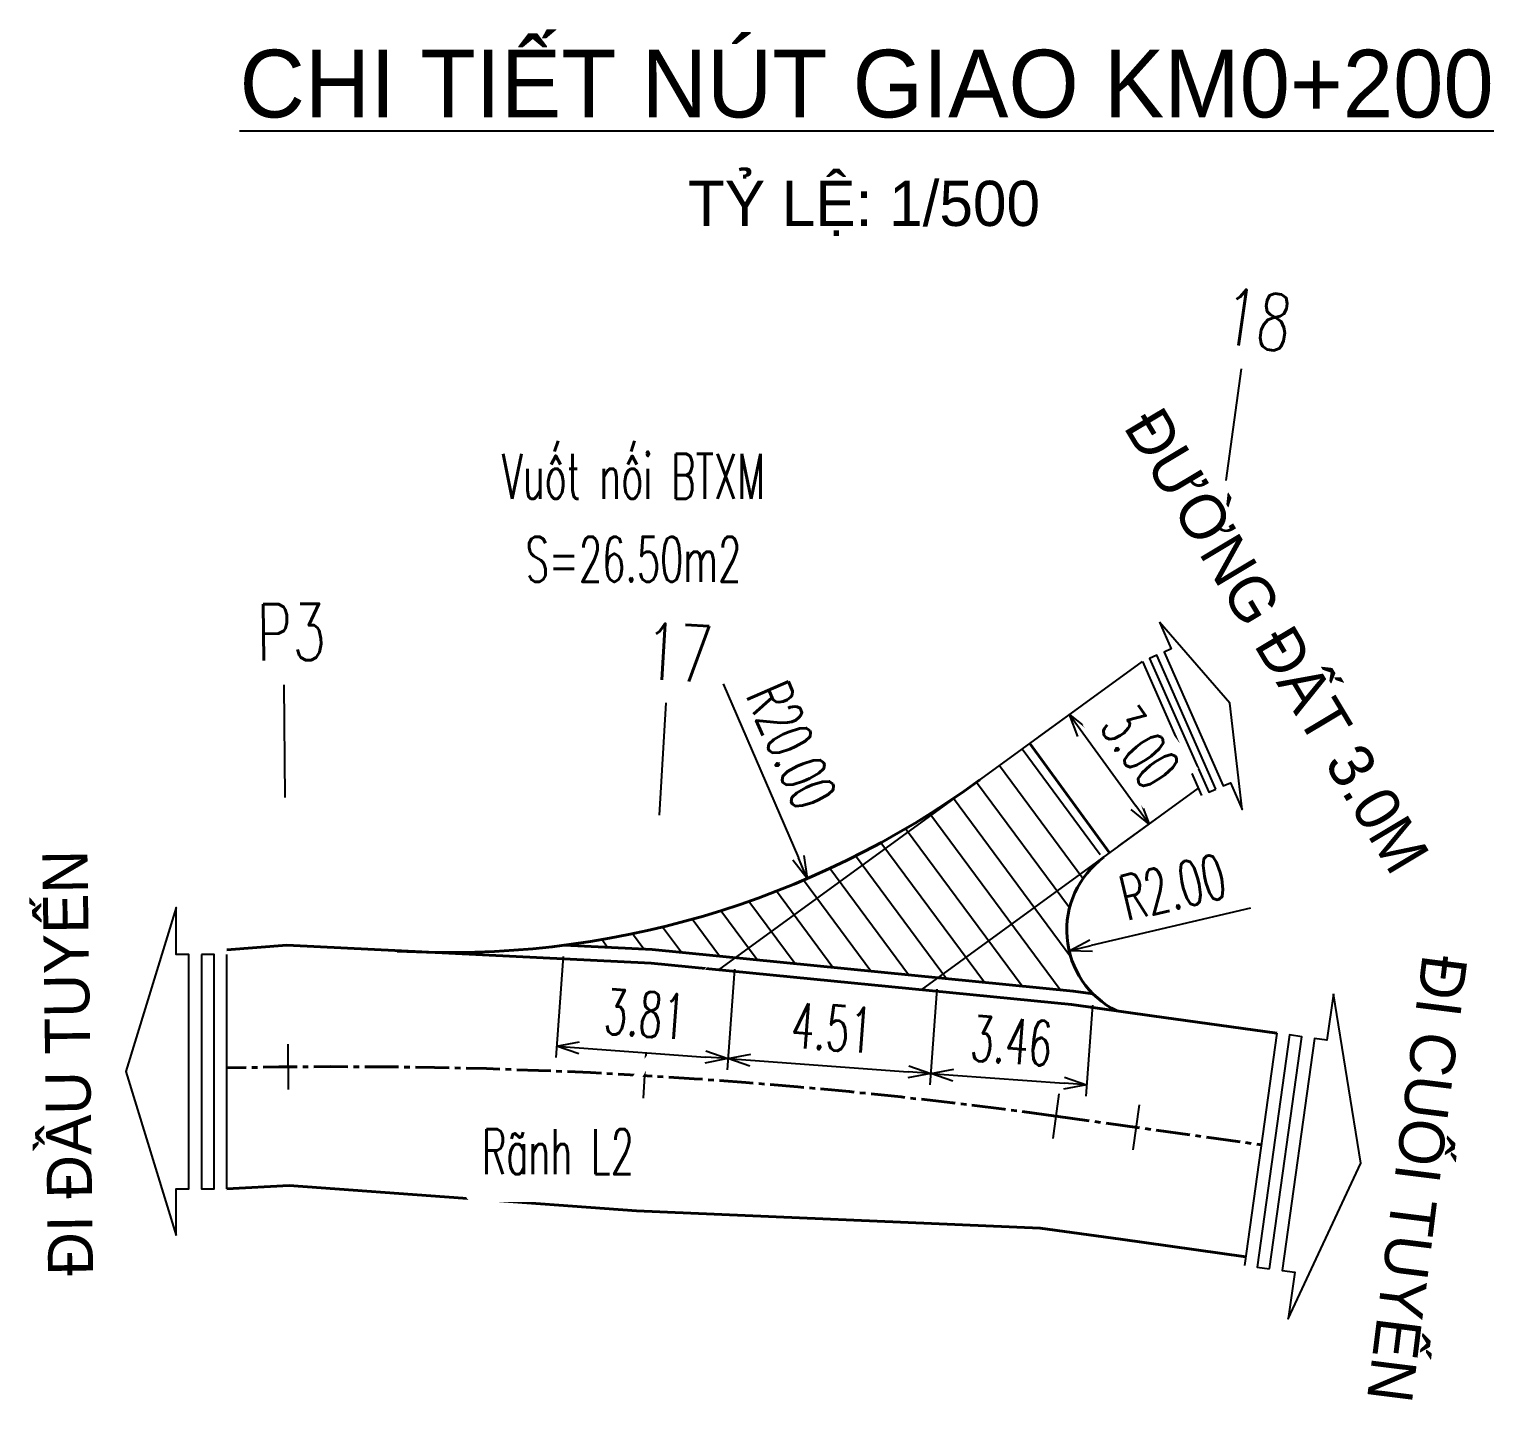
# Model space of a CAD drawing. Header units: centimetres. Extents: x 556321 to 560034, y 1839250 to 1840516.
# Drawn here: x 556590.14 to 556622.61, y 1839487.88 to 1839518.25 of the extents above; entities that cross this region are included whole.
import ezdxf
from ezdxf.enums import TextEntityAlignment as Align

# ---------------------------------------------------------------- set-up
doc = ezdxf.new("R2010")
doc.units = ezdxf.units.CM
doc.header["$MEASUREMENT"] = 0
doc.set_wipeout_variables(frame=1)
doc.linetypes.add('CENTER2', pattern=[1.125, 0.75, -0.125, 0.125, -0.125])
for name, color, linetype in [('CD', 6, 'Continuous'), ('giaothong-leduong', 7, 'Continuous'), ('sh(bs)', 31, 'Continuous'), ('SH1', 4, 'Continuous'), ('TEN', 7, 'Continuous'), ('ThongSoTuyen_TuyenPDP', 7, 'Continuous'), ('TUYEN', 7, 'Continuous'), ('vuot', 7, 'Continuous')]:
    doc.layers.add(name, color=color, linetype=linetype)
doc.styles.add('2D', font='vnsimple.shx', dxfattribs={"width": 0.6})
doc.styles.add('Khung ten', font='VHAVANB_3.TTF')
doc.styles.get("Standard").update_dxf_attribs({"font": 'Vnsimple.shx', "width": 0.7, "height": 2})
doc.dimstyles.new('D500', dxfattribs={"dimtxt": 1, "dimasz": 0.5, "dimexe": 0.25, "dimexo": 0.25, "dimgap": 0.35, "dimtad": 1, "dimzin": 0, "dimdsep": 46, "dimtxsty": '2D', "dimblk": 'OPEN30', "dimcen": 0, "dimdle": 0.7, "dimclrd": 7, "dimclre": 7, "dimclrt": 3, "dimaunit": 1, "dimadec": 3, "dimazin": 2, "dimtfac": 0.3478260869565218, "dimtix": 1, "dimtofl": 0, "dimtmove": 0, "dimatfit": 3, "dimldrblk": 'OPEN30', "dimfxl": 0, "dimtolj": 1, "dimtzin": 0, "dimarcsym": 0})

# ---------------------------------------------------------------- blocks, each defined once
blk = doc.blocks.new('A$C50875B7A')
at = {"layer": 'giaothong-leduong', "linetype": 'Continuous'}
blk.add_line((-1.323758624494076e-06, 26.84161570714787), (12.61659001570661, 1.845183502417058), dxfattribs=at)
blk.add_lwpolyline([(3.725700207985938, 34.99500543926843), (6.249018475878984, 29.99571899836883), (4.686763526056893, 29.20719317556359), (17.30335486552212, 4.21076097083278), (18.86560981546063, 4.999286793638021), (21.38892808347009, 3.527384251356125e-07), (18.80633394536562, 20.65160618722439)], close=True, dxfattribs=at)
at = {"layer": 'giaothong-leduong'}
blk.add_lwpolyline([(15.74109991570003, 3.422235148027539), (3.124508576001972, 28.41866735299118), (1.562253626179881, 27.63014152995311), (14.17884496564511, 2.633709325222299)], close=True, dxfattribs=at)
blk = doc.blocks.new('_Open30')
at = {"color": 0, "linetype": 'ByBlock', "lineweight": -2}
for p, q in [((-1, 0.26794919), (0, 0)), ((0, 0), (-1, -0.26794919)), ((0, 0), (-1, 0))]:
    blk.add_line(p, q, dxfattribs=at)
blk = doc.blocks.new('*D117')
at = {"layer": 'Defpoints', "color": 0, "lineweight": -2, "transparency": 16777216}
for p in [(556599.4573966844, 1839517.789379255, 411.989), (556607.3923693402, 1839499.430833318, 411.989)]:
    blk.add_point(p, dxfattribs=at)
at = {"layer": 'vuot', "color": 7, "lineweight": -2, "transparency": 16777216}
blk.add_line((556605.5276507656, 1839503.745091614), (556607.1939950237, 1839499.889796966), dxfattribs=at)
at = {"layer": 'vuot', "color": 7, "lineweight": -2, "transparency": 16777216, "xscale": 0.5, "yscale": 0.5, "zscale": 0.5, "rotation": 293.3750765226343}
blk.add_blockref('_Open30', (556607.3923693402, 1839499.430833318), dxfattribs=at)
at = {"layer": 'vuot', "color": 3, "lineweight": -2, "transparency": 16777216, "insert": (556607.041873939, 1839502.384162453), "char_height": 1, "attachment_point": 5, "rotation": 293.3750765226343, "style": '2D', "bg_fill": 3, "box_fill_scale": 1.25, "bg_fill_color": 256, "bg_fill_true_color": 13158600, "bg_fill_transparency": 0}
blk.add_mtext('\\A1;R20.00', dxfattribs=at)
blk = doc.blocks.new('*D118')
at = {"layer": 'Defpoints', "color": 0, "lineweight": -2, "transparency": 16777216}
blk.add_point((556613.1977474462, 1839497.82895759, 411.989), dxfattribs=at)
at = {"layer": 'vuot', "color": 7, "lineweight": -2, "transparency": 16777216}
blk.add_line((556617.2170709468, 1839498.772430238), (556613.6845167283, 1839497.943218983), dxfattribs=at)
at = {"layer": 'vuot', "color": 7, "lineweight": -2, "transparency": 16777216, "xscale": 0.4999999999999999, "yscale": 0.4999999999999999, "zscale": 0.4999999999999999, "rotation": 193.2101176223765}
blk.add_blockref('_Open30', (556613.1977474462, 1839497.82895759), dxfattribs=at)
at = {"layer": 'vuot', "color": 3, "lineweight": -2, "transparency": 16777216, "insert": (556615.4999341099, 1839499.242463087), "char_height": 1, "attachment_point": 5, "rotation": 13.210117622376446, "style": '2D', "bg_fill": 3, "box_fill_scale": 1.25, "bg_fill_color": 256, "bg_fill_true_color": 13158600, "bg_fill_transparency": 0}
blk.add_mtext('\\A1;R2.00', dxfattribs=at)
at = {"layer": 'Defpoints', "color": 0, "lineweight": -2, "transparency": 16777216}
blk.add_point((556615.1448245742, 1839498.286003164, 411.989), dxfattribs=at)
blk = doc.blocks.new('*D120')
at = {"layer": 'Defpoints', "color": 0, "lineweight": -2, "transparency": 16777216}
for p in [(556612.3261437009, 1839502.423087561, 411.989), (556614.972436773, 1839500.638216683), (556614.0907385169, 1839499.99693729, 411.989)]:
    blk.add_point(p, dxfattribs=at)
at = {"layer": 'vuot', "color": 7, "lineweight": -2, "transparency": 16777216}
for p, q in [((556612.5283228899, 1839502.570137129), (556613.4100211461, 1839503.211416522)), ((556613.501941093, 1839502.660008575), (556614.678337637, 1839501.042575061)), ((556614.292917706, 1839500.143986858), (556615.1746159621, 1839500.785266251))]:
    blk.add_line(p, q, dxfattribs=at)
at = {"layer": 'vuot', "color": 7, "lineweight": -2, "transparency": 16777216, "xscale": 0.5, "yscale": 0.5, "zscale": 0.5}
for p, rotation in [((556613.207841957, 1839503.064366953), 126.0292560952485), ((556614.972436773, 1839500.638216683), 306.0292560952486)]:
    blk.add_blockref('_Open30', p, dxfattribs=dict(at, rotation=rotation))
at = {"layer": 'vuot', "color": 3, "lineweight": -2, "transparency": 16777216, "insert": (556614.7775486084, 1839502.35126035), "char_height": 1, "attachment_point": 5, "rotation": 306.0292560952485, "style": '2D', "bg_fill": 3, "box_fill_scale": 1.25, "bg_fill_color": 256, "bg_fill_true_color": 13158600, "bg_fill_transparency": 0}
blk.add_mtext('\\A1;3.00', dxfattribs=at)
blk = doc.blocks.new('*D121')
at = {"layer": 'Defpoints', "color": 0, "lineweight": -2, "transparency": 16777216}
for p in [(556601.9973567429, 1839497.951319802, 411.989), (556605.7956741893, 1839497.673327092, 411.989), (556605.6320739442, 1839495.437996297)]:
    blk.add_point(p, dxfattribs=at)
at = {"layer": 'vuot', "color": 7, "lineweight": -2, "transparency": 16777216}
for p, q in [((556601.9791084558, 1839497.701986691), (556601.8155082106, 1839495.466655896)), ((556605.7774259023, 1839497.423993981), (556605.6138256572, 1839495.188663186)), ((556602.3324227188, 1839495.679492433), (556605.1334077232, 1839495.474492871))]:
    blk.add_line(p, q, dxfattribs=at)
at = {"layer": 'vuot', "color": 7, "lineweight": -2, "transparency": 16777216, "xscale": 0.5, "yscale": 0.5, "zscale": 0.5}
for p, rotation in [((556601.8337564977, 1839495.715989007), 175.814077947952), ((556605.6320739442, 1839495.437996297), 355.814077947952)]:
    blk.add_blockref('_Open30', p, dxfattribs=dict(at, rotation=rotation))
at = {"layer": 'vuot', "color": 3, "lineweight": -2, "transparency": 16777216, "insert": (556603.7949593969, 1839496.424725228), "char_height": 1, "attachment_point": 5, "rotation": 355.814077947952, "style": '2D', "bg_fill": 3, "box_fill_scale": 1.25, "bg_fill_color": 256, "bg_fill_true_color": 13158600, "bg_fill_transparency": 0}
blk.add_mtext('\\A1;3.81', dxfattribs=at)
blk = doc.blocks.new('*D122')
at = {"layer": 'Defpoints', "color": 0, "lineweight": -2, "transparency": 16777216}
for p in [(556605.7956741895, 1839497.673327092, 411.989), (556610.2861648207, 1839497.229783457, 411.989), (556610.1309285252, 1839495.108732407)]:
    blk.add_point(p, dxfattribs=at)
at = {"layer": 'vuot', "color": 7, "lineweight": -2, "transparency": 16777216}
for p, q in [((556605.7774259024, 1839497.423993981), (556605.6138256573, 1839495.188663187)), ((556610.2679165336, 1839496.980450346), (556610.1126802382, 1839494.859399297)), ((556606.1307401655, 1839495.401499723), (556609.6322623041, 1839495.145228982))]:
    blk.add_line(p, q, dxfattribs=at)
at = {"layer": 'vuot', "color": 7, "lineweight": -2, "transparency": 16777216, "xscale": 0.5, "yscale": 0.5, "zscale": 0.5}
for p, rotation in [((556605.6320739443, 1839495.437996297), 175.8140779479521), ((556610.1309285252, 1839495.108732407), 355.8140779479521)]:
    blk.add_blockref('_Open30', p, dxfattribs=dict(at, rotation=rotation))
at = {"layer": 'vuot', "color": 3, "lineweight": -2, "transparency": 16777216, "insert": (556607.9435454108, 1839496.121096928), "char_height": 1, "attachment_point": 5, "rotation": 355.81407794795206, "style": '2D', "bg_fill": 3, "box_fill_scale": 1.25, "bg_fill_color": 256, "bg_fill_true_color": 13158600, "bg_fill_transparency": 0}
blk.add_mtext('\\A1;4.51', dxfattribs=at)
blk = doc.blocks.new('*D123')
at = {"layer": 'Defpoints', "color": 0, "lineweight": -2, "transparency": 16777216}
for p in [(556610.2861648207, 1839497.229783457, 411.989), (556613.7309596147, 1839496.871441084, 413.94), (556613.5834562175, 1839494.85604749)]:
    blk.add_point(p, dxfattribs=at)
at = {"layer": 'vuot', "color": 7, "lineweight": -2, "transparency": 16777216}
for p, q in [((556610.2679165336, 1839496.980450346), (556610.1126802382, 1839494.859399297)), ((556613.7127113276, 1839496.622107974), (556613.5652079305, 1839494.60671438)), ((556610.6295947463, 1839495.072235833), (556613.0847899964, 1839494.892544064))]:
    blk.add_line(p, q, dxfattribs=at)
at = {"layer": 'vuot', "color": 7, "lineweight": -2, "transparency": 16777216, "xscale": 0.5, "yscale": 0.5, "zscale": 0.5}
for p, rotation in [((556610.1309285252, 1839495.108732407), 175.8140779479521), ((556613.5834562175, 1839494.85604749), 355.8140779479521)]:
    blk.add_blockref('_Open30', p, dxfattribs=dict(at, rotation=rotation))
at = {"layer": 'vuot', "color": 3, "lineweight": -2, "transparency": 16777216, "insert": (556611.9192365473, 1839495.830122525), "char_height": 1, "attachment_point": 5, "rotation": 355.81407794795206, "style": '2D', "bg_fill": 3, "box_fill_scale": 1.25, "bg_fill_color": 256, "bg_fill_true_color": 13158600, "bg_fill_transparency": 0}
blk.add_mtext('\\A1;3.46', dxfattribs=at)

msp = doc.modelspace()

# ---------------------------------------------------------------- hatches: boundary and pattern name
at = {"layer": 'vuot'}
h = msp.add_hatch(dxfattribs=at)
h.set_pattern_fill('ANSI31', color=8, scale=4.999999999999999, angle=-98.44814996222703, style=0)
h.set_pattern_definition([(306.551850037773, (-1181826.641529393, 2655754.465481637), (0.5020739027176107, 0.3722187477947708), [])])
h.paths.add_polyline_path([(556613.2837033264, 1839496.933704647), (556613.7309596144, 1839496.871441084, -0.4461583219464066), (556613.8906277101, 1839499.843883206, -0.006128337457308315), (556613.8891911503, 1839499.845808371), (556610.2915219871, 1839497.229254308)])
h.paths.add_polyline_path([(556610.2915219874, 1839497.229254308), (556613.8891911503, 1839499.845808371, -0.4142135623477313), (556613.9108035006, 1839499.982697477), (556612.2038970572, 1839502.329633381), (556605.800927387, 1839497.672808212)])
h.paths.add_polyline_path([(556605.8009273871, 1839497.672808212), (556611.2210288257, 1839501.614801709, -0.1260276065143014), (556601.9973567422, 1839497.951319802), (556603.9490576291, 1839497.85572476)])

# ---------------------------------------------------------------- linework, layer by layer
at = {"layer": 'ThongSoTuyen_TuyenPDP', "color": 1, "lineweight": -2}
for p, q in [((556616.6783915545, 1839508.254024218, -206.924), (556617.023047014, 1839510.730152772, -206.924)), ((556595.8175014472, 1839501.224426868, -206.924), (556595.7920633722, 1839503.724297446, -206.924)), ((556604.1177716709, 1839500.83242074, -206.924), (556604.2641014248, 1839503.328134586, -206.924))]:
    msp.add_line(p, q, dxfattribs=at)
at = {"layer": 'TUYEN', "color": 1, "lineweight": -2}
for p, q in [((556595.8731524769, 1839495.755444956, -206.924), (556595.8833277068, 1839494.755496725, -206.924)), ((556612.9714958628, 1839494.658562036, -206.924), (556612.833633679, 1839493.668110614, -206.924))]:
    msp.add_line(p, q, dxfattribs=at)
at = {"layer": 'TUYEN', "color": 2, "lineweight": -2}
for p, q in [((556603.8088364283, 1839495.56340373, -206.924), (556603.7503045268, 1839494.565118191, -206.924)), ((556614.7515351574, 1839494.410796119, -206.924), (556614.6136729736, 1839493.420344697, -206.924))]:
    msp.add_line(p, q, dxfattribs=at)
at = {"layer": 'TUYEN', "color": 1, "lineweight": 40}
for points, elevation in [([(556612.326143701, 1839502.423087561), (556614.090738517, 1839499.99693729)], 205.065), ([(556594.5189317272, 1839497.84780265), (556595.8518363718, 1839497.951970049), (556603.9269614834, 1839497.556447392), (556613.2482625124, 1839496.635745384), (556615.0282967013, 1839496.387942787), (556617.8061142525, 1839496.001236504)], 207.016), ([(556601.9973567425, 1839497.951319802), (556603.9490576289, 1839497.85572476), (556613.2837033295, 1839496.933704646), (556613.7309596146, 1839496.871441084)], 207.016), ([(556617.1167012847, 1839491.048993602), (556614.3388837333, 1839491.435699885), (556612.5588495444, 1839491.683502482), (556603.6049228838, 1839492.065883565), (556595.9059513818, 1839492.623144815), (556594.5189317272, 1839492.553411183)], 220.5191)]:
    msp.add_lwpolyline(points, dxfattribs=dict(at, elevation=elevation))
at = {"layer": 'TUYEN', "color": 3, "linetype": 'CENTER2', "lineweight": 40, "elevation": -206.924}
msp.add_lwpolyline([(556594.5189317272, 1839495.233602802, -0.04009639825830248), (556612.9025647711, 1839494.163336325), (556617.4619089875, 1839493.528715447)], format="xyb", dxfattribs=at)
at = {"layer": 'TUYEN', "color": 1, "lineweight": 40}
msp.add_arc((556615.1448245742, 1839498.286003163, 205.065), 2, 126.0280754276678, 243.5161601256574, dxfattribs=at)

# ---------------------------------------------------------------- block references
at = {"layer": 'CD', "extrusion": (-0.4633173021373591, -0.2046507596507242, 0.8622384496846222), "xscale": 0.1159092186435734, "yscale": 0.1159092186435734, "zscale": 0.1159092186435734, "rotation": 63.21829238350362}
msp.add_blockref('A$C50875B7A', (-1457763.747598921, 1079972.275277182, -634168.4030028272), dxfattribs=at)
at = {"layer": 'CD', "extrusion": (0.5065025724371589, 4.314538587513184e-10, 0.8622384496846223), "xscale": 0.1855132856387931, "yscale": 0.1855132856387931, "zscale": 0.1855132856387931, "rotation": 63.21829238350364}
msp.add_blockref('A$C50875B7A', (1839496.998263677, -479807.7466810071, 282106.6964839087), dxfattribs=at)
at = {"layer": 'CD', "extrusion": (-0.5016647538864495, 0.0698378879513653, 0.8622384496846223), "xscale": 0.185513285638793, "yscale": 0.185513285638793, "zscale": 0.185513285638793, "rotation": 63.21829238350362}
msp.add_blockref('A$C50875B7A', (-1898669.664230597, 256762.4031977051, -150590.5219368826), dxfattribs=at)

# ---------------------------------------------------------------- texts
at = {"layer": 'sh(bs)', "color": 7, "lineweight": -2, "char_height": 1, "width": 15.6354528111426, "attachment_point": 1, "style": 'Khung ten'}
for s, insert, rotation in [('§\xadêng §Êt 3.0m', (556615.2446419706, 1839509.958930064, -206.924), 300.8873392221798), ('\\pi3.3799;®i ®Çu tuyÕn', (556590.6023878282, 1839487.241724946, -5.912500002761988), 90.77501175448721), ('\\pi3.0976;®i cuèi tuyÕn', (556622.4176386723, 1839500.722165366, -19.41560000276201), 262.84967221820636)]:
    msp.add_mtext(s, dxfattribs=dict(at, insert=insert, rotation=rotation))
at = {"layer": 'ThongSoTuyen_TuyenPDP', "color": 1, "lineweight": -2, "width": 0.7}
for s, rotation, p in [('18', 352.0758411346093, (556616.5463869913, 1839511.301319999, -206.924)), ('P3', 0.5830077941097601, (556595.1883278334, 1839504.258043219, -206.924)), ('17', 356.6444512009488, (556603.7570280781, 1839503.858724229, -206.924))]:
    msp.add_text(s, height=1.25, rotation=rotation, dxfattribs=at).set_placement(p)

# ---------------------------------------------------------------- next in the draw order: wipeouts: each hides what was drawn before it
at = {"color": 8, "linetype": 'ByBlock'}
msp.add_wipeout([(556607.4229747397, 1839509.8300052334), (556607.4973784783, 1839509.8164404617), (556607.566031198, 1839509.7900427466), (556607.6347063486, 1839509.7469206192), (556607.6825868436, 1839509.7028809192), (556607.7123132802, 1839509.6666528548), (556607.7603202367, 1839509.5795914037), (556607.7795230414, 1839509.5169148229), (556607.7882647611, 1839509.451274549), (556607.7872158178, 1839509.396411963), (556607.7872158178, 1839509.396411963), (556607.7887572625, 1839509.4238435216), (556607.7894341566, 1839505.8106491163), (556607.7892177338, 1839505.6498608605), (556607.7685703711, 1839505.5365209468), (556607.7307608587, 1839505.4555128827), (556607.6723890128, 1839505.381363823), (556607.6240009768, 1839505.3401012237), (556607.5582605324, 1839505.3014887704), (556607.4941606178, 1839505.2780751511), (556607.4941606178, 1839505.2780751511), (556607.3895769166, 1839505.2641326492), (556606.7422836912, 1839505.2639635485), (556610.5165124909, 1839498.8279663078), (556606.203903465, 1839505.263772085), (556599.9078253031, 1839505.2613827388), (556599.7949812063, 1839505.2627642828), (556599.6879355188, 1839505.2681316095), (556599.5935465412, 1839505.298224913), (556599.4785400097, 1839505.378427883), (556599.3868359743, 1839505.5207383374), (556599.3627019543, 1839505.627989342), (556599.3612968259, 1839505.7072121087), (556599.3612705867, 1839505.8076519633), (556599.3605870845, 1839509.4461416968), (556599.4133862471, 1839509.6272988692), (556599.519680822, 1839509.7479974942), (556599.519680822, 1839509.7479974942), (556599.519680822, 1839509.7479974942), (556599.519680822, 1839509.7479974942), (556599.6172410304, 1839509.8021134983), (556599.6771216575, 1839509.8198766687), (556599.7282917962, 1839509.8273764176), (556599.7679571677, 1839509.8286148328)], dxfattribs=at).dxf.layer = 'vuot'

# ---------------------------------------------------------------- next in the draw order: linework, layer by layer
at = {"layer": 'SH1', "elevation": 205.065}
for points in [[(556605.4307534702, 1839497.407911871), (556614.8228271827, 1839504.238982802)], [(556609.9212441015, 1839496.964368236), (556616.0629652312, 1839501.431383078)]]:
    msp.add_lwpolyline(points, dxfattribs=at)
at = {"layer": 'TUYEN', "color": 1, "lineweight": 40}
msp.add_arc((556599.4573966842, 1839517.789379256, 205.065), 20, 266.667428047642, 306.0284106152894, dxfattribs=at)

# ---------------------------------------------------------------- next in the draw order: texts
at = {"layer": 'vuot', "color": 3, "style": '2D', "width": 0.6}
for s, p in [('Vuèt nèi BTXM', (556603.5375750934, 1839507.846746686, -0.9970000000000141)), ('S=26.50m2', (556603.5377176056, 1839506.007225863, -0.9970000000000141))]:
    msp.add_text(s, height=0.9999999999999999, rotation=359.9953327796568, dxfattribs=at).set_placement(p, align=Align.CENTER)

# ---------------------------------------------------------------- next in the draw order: dimensions: what is measured, and where the dimension line sits
at = {"layer": 'vuot', "lineweight": -2}
for center, mpoint, picture, middle in [((556599.4573966844, 1839517.789379255, 205.065), (556607.3923693402, 1839499.430833318, 205.065), '*D117', (556606.2616357364, 1839502.046926115, -206.924)), ((556615.1448245742, 1839498.286003164, 205.065), (556613.1977474462, 1839497.82895759, 205.065), '*D118', (556615.6941784786, 1839498.414955307, -206.924))]:
    dim = msp.add_radius_dim(center=center, mpoint=mpoint, dimstyle='D500', dxfattribs=at)
    dim.commit()
    dim.dimension.update_dxf_attribs({"geometry": picture, "text_midpoint": middle, "dimtype": 164})

# ---------------------------------------------------------------- next in the draw order: wipeouts: each hides what was drawn before it
at = {"color": 8, "linetype": 'ByBlock'}
msp.add_wipeout([(556603.7556369562, 1839492.25987942), (556603.792094788, 1839492.2665261582), (556603.8257346207, 1839492.2794610385), (556603.8593854445, 1839492.300590881), (556603.8828468871, 1839492.3221703342), (556603.8974128411, 1839492.3399220856), (556603.9209362497, 1839492.3825821965), (556603.930345624, 1839492.4132937214), (556603.9346290667, 1839492.4454574555), (556603.9341150844, 1839492.4723401223), (556603.9341150844, 1839492.4723401223), (556603.9348703923, 1839492.4588986589), (556603.9352020705, 1839494.2293639174), (556603.9350960234, 1839494.308150163), (556603.9249788156, 1839494.3636867204), (556603.9064521545, 1839494.4033806717), (556603.8778499499, 1839494.439713711), (556603.8541398123, 1839494.4599323848), (556603.8219269946, 1839494.478852487), (556603.7905180365, 1839494.4903251603), (556603.7905180365, 1839494.4903251603), (556603.7392720227, 1839494.4971569865), (556603.4220983423, 1839494.4972398458), (556605.2714704543, 1839497.6508784934), (556603.1582920315, 1839494.4973336626), (556600.0732137323, 1839494.4985044424), (556600.0179201248, 1839494.497827486), (556599.965467738, 1839494.4951974957), (556599.9192171389, 1839494.480451777), (556599.8628639384, 1839494.4411523216), (556599.8179289611, 1839494.371420199), (556599.8061032913, 1839494.3188672068), (556599.8054147784, 1839494.2800480512), (556599.8054019212, 1839494.2308325225), (556599.8050670051, 1839492.447972553), (556599.8309385948, 1839492.3592055384), (556599.8830229365, 1839492.3000632124), (556599.8830229365, 1839492.3000632124), (556599.8830229365, 1839492.3000632124), (556599.8830229365, 1839492.3000632124), (556599.9308274386, 1839492.2735463702), (556599.9601689458, 1839492.2648424166), (556599.9852423138, 1839492.2611675397), (556600.0046783459, 1839492.2605607163)], dxfattribs=at).translate(0, 0, -105.53124).dxf.layer = 'vuot'

# ---------------------------------------------------------------- next in the draw order: texts
at = {"layer": 'TEN', "color": 7, "style": 'Khung ten'}
for s, height, p in [('%%Uchi tiÕt nót giao km0+200', 1.5, (556608.7075058324, 1839517.04954334, -168.9239999996361)), ('tû lÖ: 1/500', 1, (556608.6497542021, 1839514.394817114, -168.9239999996361))]:
    msp.add_text(s, height=height, dxfattribs=at).set_placement(p, align=Align.MIDDLE_CENTER)
at = {"layer": 'vuot', "color": 3, "style": '2D', "width": 0.6}
msp.add_text('R·nh L2', height=0.9999999999999999, rotation=359.9953327796568, dxfattribs=at).set_placement((556601.8626022196, 1839492.877391491, -0.9970000000000141), align=Align.CENTER)

# ---------------------------------------------------------------- next in the draw order: dimensions: what is measured, and where the dimension line sits
at = {"layer": 'vuot', "lineweight": -2}
for p1, p2, distance, picture, middle in [((556612.326143701, 1839502.423087561, 205.065), (556614.090738517, 1839499.99693729, 205.065), 1.0902435848822198, '*D120', (556614.7775486084, 1839502.35126035, -206.924)), ((556601.9973567429, 1839497.951319802, 205.065), (556605.7956741895, 1839497.673327092, 205.065), -2.2413096180775818, '*D121', (556603.7949593969, 1839496.424725228, -206.924))]:
    dim = msp.add_aligned_dim(p1=p1, p2=p2, distance=distance, dimstyle='D500', dxfattribs=at)
    dim.commit()
    dim.dimension.update_dxf_attribs({"geometry": picture, "text_midpoint": middle})

# ---------------------------------------------------------------- next in the draw order: dimensions: what is measured, and where the dimension line sits
dim = msp.add_linear_dim(base=(556610.1309285252, 1839495.108732407, -206.924), p1=(556605.7956741895, 1839497.673327092, 205.065), p2=(556610.2861648207, 1839497.229783457, 205.065), angle=175.8140779479521, dimstyle='D500', override={"dimtmove": 1}, dxfattribs=at)
dim.commit()
dim.dimension.update_dxf_attribs({"geometry": '*D122', "text_midpoint": (556607.9435454108, 1839496.121096928, -206.924)})

# ---------------------------------------------------------------- next in the draw order: dimensions: what is measured, and where the dimension line sits
dim = msp.add_linear_dim(base=(556613.5834562175, 1839494.85604749, -206.924), p1=(556610.2861648207, 1839497.229783457, 205.065), p2=(556613.7309596146, 1839496.871441084, 207.016), angle=175.8140779479521, dimstyle='D500', override={"dimtmove": 1}, dxfattribs=at)
dim.commit()
dim.dimension.update_dxf_attribs({"geometry": '*D123', "text_midpoint": (556611.9192365473, 1839495.830122525, -206.924)})

doc.saveas('drawing.dxf')
